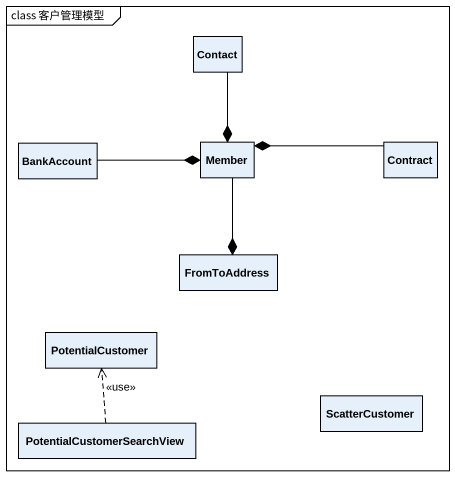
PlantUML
@startuml
mainframe class 客户管理模型
hide circle
hide empty members
class Contact
class BankAccount
class Member
class Contract
class FromToAddress
class PotentialCustomer
class ScatterCustomer
class PotentialCustomerSearchView
Member *-up- Contact
Member *-left- BankAccount
Member *-right- Contract
FromToAddress *-up- Member
PotentialCustomerSearchView .up.> PotentialCustomer : <<use>>
@enduml
